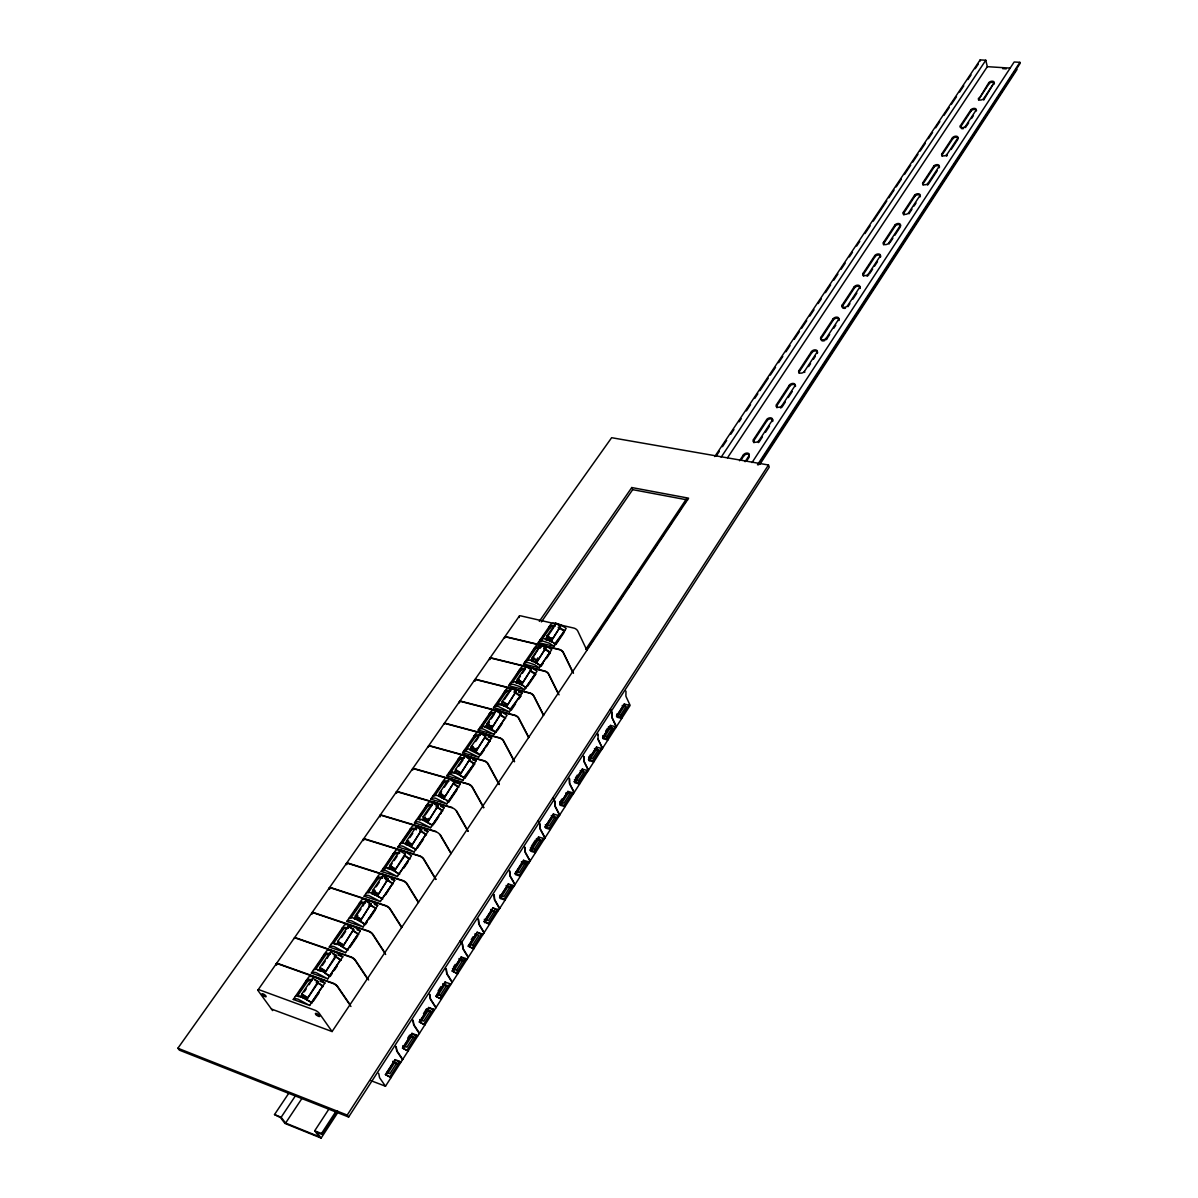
<?xml version="1.0" encoding="UTF-8"?>
<svg xmlns="http://www.w3.org/2000/svg" width="1198" height="1198" viewBox="0 0 1198 1198"><rect width="100%" height="100%" fill="white"/><g stroke="black" fill="none" stroke-linecap="round" stroke-linejoin="round"><path stroke-width="1.5" d="M341.16 945.866A12.534 4.148 34.2 0 1 342.703 946.675L353.695 929.319L348.333 925.979L337.821 941.329L337.237 943.665L338.21 944.608M342.748 946.705L353.695 929.319M360.284 921.022L371.081 903.831L365.764 900.537L355.417 915.646L354.788 918.027L355.746 918.971A12.444 4.253 34.2 0 1 360.239 920.992L371.081 903.831M369.583 904.879L369.912 903.621L366.693 901.63M377.535 895.745L388.212 878.733L382.926 875.468L372.743 890.354L372.084 892.78L373.027 893.723A12.354 4.358 34.2 0 1 377.49 895.715L388.212 878.733M409.701 845.518A12.16 4.567 34.2 0 1 411.214 846.282L421.696 829.69L416.485 826.485L406.601 840.921L405.867 843.422L406.796 844.365A12.16 4.567 34.2 0 1 408.219 844.875M411.258 846.312L421.696 829.69M426.788 821.124L427.177 819.791L424.032 817.86L423.463 819.731L426.788 821.124L428.629 818.429M438.064 805.715L427.701 822.128L438.064 805.715L432.882 802.54L423.149 816.751L422.954 820.166M454.177 782.114L443.934 798.347L454.177 782.114L449.04 778.97L439.456 792.971L439.202 796.415M470.065 758.843L459.927 774.911L470.065 758.843L464.959 755.728L455.51 769.52L454.671 772.156L455.569 773.084M474.812 750.802L475.247 749.409L472.177 747.537L471.533 749.484L474.812 750.802L476.564 748.226M475.741 751.835L485.714 735.931L480.638 732.847L471.323 746.429L470.455 749.094L471.338 750.038A11.8 4.927 34.2 0 1 475.681 751.82L485.714 735.931M487.751 724.775L487.092 726.752L490.356 728.055L490.806 726.647L487.751 724.775L489.488 722.244M491.255 729.088L501.123 713.349L496.092 710.279L486.912 723.682L486.014 726.377L486.882 727.306A11.725 5.017 34.2 0 1 491.21 729.058L501.123 713.349M514.676 692.429L515.155 690.991M318.069 981.491L306.868 999.312L317.665 983.468L318.069 981.491L312.633 978.107L301.776 993.936L301.282 996.182L302.27 997.125A12.744 3.908 34.1 0 1 306.808 999.282M521.639 684.567L531.298 669.143L526.326 666.148L517.416 679.161L516.458 681.917L517.311 682.845A11.546 5.166 34.2 0 1 521.594 684.537L531.298 669.143M546.063 647.519L536.464 662.749L546.063 647.519L541.122 644.554L532.331 657.373L531.358 660.158L532.197 661.101A11.471 5.241 34.2 0 1 533.574 661.506M336.009 955.195L324.943 972.806L335.59 957.217L336.009 955.195L330.618 951.841L319.941 967.43L319.402 969.721L320.375 970.665A12.639 4.028 34.2 0 1 321.828 971.234M550.301 640.271L550.81 638.804L547.83 637.007L547.097 639.073L550.301 640.271L551.934 637.875M560.619 626.21L551.125 641.274L560.619 626.21L555.707 623.26L547.037 635.898L546.033 638.714L546.872 639.657M347.959 928.345L348.333 925.979M355.896 918.477L356.36 916.74L359.58 918.731L359.265 919.989L355.896 918.477L357.843 915.616M365.764 900.537L363.054 905.958M373.177 893.214L373.671 891.447L376.876 893.423L376.546 894.696L373.177 893.214L375.109 890.414M382.252 877.924L382.926 875.468M391.461 869.374A12.25 4.463 34.2 0 0 390.039 868.85L389.095 867.906L389.799 865.435L399.833 850.79L405.089 854.024L404.52 856.196L394.531 870.841L405.089 854.024M399.114 853.29L399.833 850.79M406.961 843.856L407.5 842.014L410.659 843.961L410.3 845.279L406.961 843.856L408.832 841.131M416.485 826.485L416.305 829.87M436.521 806.763L436.896 805.565L433.766 803.648M439.726 795.966L440.325 794.064L443.44 795.981L443.035 797.329L439.726 795.966L441.538 793.316M448.217 781.575L449.04 778.97M463.851 758.079L464.959 755.728M480.638 732.847L479.799 735.692M516.323 691.081L506.514 706.64L516.323 691.081L511.321 688.056L502.276 701.249L501.348 703.975L502.217 704.918A11.636 5.091 34.2 0 1 505.047 705.922M511.321 688.056L510.153 690.542M517.521 682.276L518.225 680.254L521.25 682.081L520.756 683.534L517.521 682.276L519.198 679.82M541.122 644.554L531.358 660.158M537.797 657.852L535.641 661.745L530.145 660.203A12.789 5.84 34.2 0 0 525.218 661.566L525.518 662.15M544.431 648.762L544.895 647.459L541.915 645.647L540.253 648.058M554.674 626.09L555.707 623.26M390.219 1076.373L399.833 1061.413L395.041 1059.631L385.412 1074.561L390.997 1077.511L385.412 1074.561M407.275 1049.837L416.739 1035.102L411.962 1033.365L402.483 1048.07L408.039 1050.975L402.483 1048.07M424.077 1023.706L433.391 1009.195L428.629 1007.518L419.3 1021.984L424.826 1024.859L419.3 1021.984M440.609 997.964L449.804 983.693L445.042 982.046L435.847 996.302L441.358 999.132L435.847 996.302M456.902 972.626L465.947 958.55L461.2 956.962L452.155 971.009L457.621 973.794L452.155 971.009M472.955 947.663L481.866 933.796L477.133 932.254L468.208 946.091L473.659 948.831L468.208 946.091M488.769 923.074L497.544 909.417L492.827 907.919L484.037 921.547L489.458 924.242L484.037 921.547M504.343 898.844L512.984 885.382L508.281 883.929L499.626 897.362L500.3 898.545L505.017 900.027L504.343 898.844L499.626 897.362M519.692 874.974L528.213 861.706L523.511 860.299L514.99 873.537L515.649 874.72L520.351 876.157L519.692 874.974L514.99 873.537M534.802 851.449L543.203 838.375L538.531 836.998L530.13 850.041L530.774 851.239L535.461 852.632L534.802 851.449L530.13 850.041M549.717 828.252L557.998 815.374L553.326 814.041L545.045 826.905L545.674 828.103L550.346 829.45L549.717 828.252L545.045 826.905M564.408 805.4L572.569 792.702L567.912 791.414L559.751 804.083L560.365 805.296L565.022 806.598L564.408 805.4L559.751 804.083M578.889 782.878L586.93 770.359L582.288 769.101L574.246 781.605L574.86 782.803L579.503 784.076L578.889 782.878L574.246 781.605M593.16 760.67L601.096 748.331L596.469 747.103L588.532 759.427L589.131 760.64L593.759 761.868L593.16 760.67L588.532 759.427M607.236 738.762L615.053 726.602L610.456 725.419L602.624 737.564L603.208 738.777L607.82 739.975L607.236 738.762L602.624 737.564M621.118 717.168L628.83 705.173L624.233 704.035L616.521 716.015L617.09 717.228L621.687 718.396L621.118 717.168L616.521 716.015M370.766 1080.611L385.486 1086.227L630.133 705.352L626.165 696.817A5.241 2.441 33 0 1 625.895 695.709L625.97 691.74A3.579 1.677 33.2 0 0 625.82 691.051M407.739 1038.097L409.686 1035.072M423.493 1013.658L426.368 1009.195L430.456 1010.648L423.748 1021.085L419.659 1019.618L420.408 1020.771L421.367 1021.115L428.075 1010.693M438.079 991.045L440.924 986.643M453.413 967.265L455.27 964.39M471.278 939.576L473.105 936.731M531.373 846.372L535.416 840.112M559.96 802.046L563.959 803.169L569.829 794.034L565.845 792.926L566.459 794.124L560.589 803.244L559.96 802.046L561.922 799.006M575.414 778.086L577.346 775.091M590.24 758.903L588.727 757.45L590.629 754.5M605.619 731.259L607.506 728.339M386.595 1073.228L393.513 1062.491L392.734 1061.353L396.852 1062.881L389.919 1073.648L386.774 1072.465M420.408 1020.771L427.117 1010.348L426.368 1009.195M436.926 995.134L443.545 984.876L442.811 983.708L447.618 986.283L443.545 984.876M453.203 969.886L459.718 959.778L458.999 958.61L463.057 959.972L456.543 970.095L457.262 971.264M469.227 945.012L475.651 935.054L474.947 933.886L479.005 935.204L472.581 945.177L473.285 946.345M485.969 920.813L485.025 920.513L491.345 910.705L490.656 909.522L495.388 911.978L491.345 910.705M507.742 886.984L501.513 896.658L500.584 896.359L506.814 886.7L506.14 885.517L510.842 887.943L506.814 886.7M522.043 863.054L526.072 864.267L525.413 863.069L521.385 861.856L522.043 863.054L515.904 872.578L516.847 872.863L522.987 863.339M531.014 849.127L537.063 839.738L536.419 838.555L540.433 839.723L541.077 840.921L537.063 839.738M545.914 826.021L551.874 816.766L555.872 817.92M576.028 779.299L580.85 771.812L580.251 770.599L584.22 771.677L578.424 780.677L579.038 781.89M589.326 758.663L595.032 749.798L599 750.846M603.388 736.83L609.018 728.099L608.434 726.886L612.388 727.89L612.972 729.103L611.085 732.023M621.193 716.314L620.624 715.086L626.18 706.461L622.241 705.472L622.81 706.7L617.255 715.311L618.183 715.55L624.802 705.248L624.233 704.035M387.553 1073.603L394.471 1062.851M404.58 1047.157L411.408 1036.57M437.884 995.463L444.488 985.205M454.147 970.2L461.919 958.13L461.2 956.962M470.17 945.327L476.594 935.368L475.651 935.054M484.726 922.73L492.288 911.004M531.957 849.412L538.007 840.023M546.842 826.291L552.802 817.036M560.365 805.296L567.388 794.394L566.459 794.124M575.983 781.051L582.902 770.314L582.288 769.101M589.131 760.64L595.96 750.038M604.316 737.07L609.947 728.324M441.014 996.556L440.265 995.388L446.884 985.115M494.699 910.809L488.38 920.633L484.321 919.33L485.025 920.513M510.168 886.76L503.939 896.448L499.895 895.176L500.584 896.359M525.413 863.069L519.273 872.608L516.188 871.68M535.027 850.325L534.383 849.127L540.433 839.723M607.341 737.863L606.757 736.65L612.388 727.89M348.618 1117.03L769.251 467.175L768.472 465.004L611.639 437.704L177.873 1048.235L179.386 1050.152L348.618 1117.03L347.21 1115.068L177.873 1048.235M347.21 1115.068L768.472 465.004M337.522 1110.95L322.202 1134.476L321.498 1133.533L335.784 1111.609M757.48 464.809L1019.902 62.326L1014.167 61.982L752 462.593M758.529 464.839L1020.127 63.374L1019.902 62.326M289.077 1092.801L274.507 1114.574L280.527 1117.644L284.974 1123.454L321.139 1138.1L337.462 1113.032M759.876 464.375L1017.012 69.544M274.507 1114.574L281.141 1117.255L285.603 1123.065L319.087 1136.632L314.7 1130.792L329.031 1108.884M745.081 461.709L748.945 455.854A3.25 2.126 -20.4 0 0 747.642 453.129A3.25 2.126 -20.4 0 0 743.404 454.896L739.54 460.751M753.497 439.591A3.235 2.096 -20 0 0 754.8 442.257A3.235 2.096 -20 0 0 759.008 440.52L772.171 420.483A3.205 2.067 -19.7 0 0 770.853 417.862A3.205 2.067 -19.7 0 0 766.675 419.599L753.497 439.591L753.871 440.609A3.235 2.096 -20 0 0 753.991 442.751M776.514 404.669A3.19 2.052 -19.4 0 0 777.831 407.26A3.19 2.052 -19.4 0 0 781.995 405.538L794.828 386.011A3.175 2.022 -19 0 0 793.495 383.465A3.175 2.022 -19 0 0 789.362 385.172L776.514 404.669L776.873 405.703A3.19 2.052 -19.4 0 0 777.008 407.784M798.961 370.616A3.16 1.992 -18.8 0 0 800.309 373.117A3.16 1.992 -18.8 0 0 804.412 371.425L816.931 352.362A3.13 1.962 -18.4 0 0 815.583 349.906A3.13 1.962 -18.4 0 0 811.51 351.598L798.961 370.616L799.321 371.65A3.16 1.992 -18.8 0 0 799.126 373.252M820.87 337.387A3.115 1.947 -18.2 0 0 822.232 339.813A3.115 1.947 -18.2 0 0 826.291 338.136L838.495 319.552A3.1 1.917 -17.9 0 0 837.132 317.171A3.1 1.917 -17.9 0 0 833.104 318.833L820.87 337.387L821.199 338.42A3.115 1.947 -18.2 0 0 820.885 339.498M859.55 287.505L847.63 305.655A3.085 1.887 -17.7 0 1 843.617 307.317A3.085 1.887 -17.7 0 1 842.254 304.966L854.189 286.846A3.07 1.872 -17.4 0 1 858.172 285.199A3.07 1.872 -17.4 0 1 859.55 287.505L859.865 288.538M863.114 273.309A3.055 1.842 -17.2 0 0 864.507 275.585A3.055 1.842 -17.2 0 0 868.46 273.953L880.111 256.222A3.04 1.827 -17 0 0 878.718 253.991A3.04 1.827 -17 0 0 874.78 255.623L863.114 273.309L863.429 274.342A3.055 1.842 -17.2 0 0 863.653 276.199M883.495 242.4A3.025 1.797 -16.8 0 0 884.888 244.602A3.025 1.797 -16.8 0 0 888.811 242.984L900.177 225.688A2.995 1.782 -16.6 0 0 898.77 223.517A2.995 1.782 -16.6 0 0 894.891 225.119L883.495 242.4L883.795 243.434A3.025 1.797 -16.8 0 0 883.675 244.871M903.397 212.211A2.995 1.752 -16.4 0 0 904.804 214.352A2.995 1.752 -16.4 0 0 908.683 212.75L919.779 195.843A2.965 1.737 -16.2 0 0 918.372 193.747A2.965 1.737 -16.2 0 0 914.538 195.334L903.397 212.211L903.696 213.244A2.98 1.752 -16.4 0 0 903.936 214.996M922.849 182.71A2.965 1.722 -16.1 0 0 924.272 184.777A2.965 1.722 -16.1 0 0 928.091 183.204L938.947 166.687A2.935 1.692 -15.9 0 0 937.525 164.65A2.935 1.692 -15.9 0 0 933.721 166.208L922.849 182.71L923.134 183.743A2.95 1.722 -16.1 0 0 923.044 185.106M941.853 153.883A2.935 1.677 -15.8 0 0 943.29 155.89A2.935 1.677 -15.8 0 0 947.064 154.332L957.681 138.174A2.905 1.647 -15.6 0 0 956.244 136.213A2.905 1.647 -15.6 0 0 952.485 137.755L941.853 153.883L942.122 154.901A2.935 1.677 -15.8 0 0 942.062 156.234M960.437 125.7A2.905 1.632 -15.5 0 0 961.874 127.647A2.905 1.632 -15.5 0 0 965.603 126.104L975.981 110.306A2.89 1.617 -15.3 0 0 974.543 108.404A2.89 1.617 -15.3 0 0 970.829 109.931L960.437 125.7L960.691 126.718A2.905 1.632 -15.5 0 0 960.467 127.617M978.601 98.146A2.875 1.602 -15.2 0 0 980.054 100.033A2.875 1.602 -15.2 0 0 983.738 98.506L993.891 83.066A2.86 1.572 -15.1 0 0 992.438 81.209A2.86 1.572 -15.1 0 0 988.769 82.722L978.856 99.164A2.875 1.602 -15.2 0 0 978.631 100.048M746.429 461.275L749.319 456.872L748.945 455.854M762.422 436.911L759.382 441.538L759.008 440.52M765.462 432.298L769.505 426.129M785.319 402.049L782.354 406.556L781.995 405.538M788.269 397.541L792.222 391.536M808.605 366.588L810.537 363.653M813.427 359.25L815.344 356.33M826.171 339.678A3.115 1.947 -18.2 0 0 826.62 339.169L829.675 334.512M833.733 328.327L835.77 325.227M847.944 306.688L849.936 303.663M852.916 299.126L856.884 293.076M869.733 273.503L872.653 269.071M874.585 266.121L877.49 261.688M890.054 242.58L892.884 238.252M894.786 235.362L900.462 226.707M911.992 209.171L908.968 213.783L908.683 212.75M914.014 206.086L916.021 203.016M937.24 170.715L928.36 184.237L928.091 183.204M951.182 149.48L957.936 139.208M966.801 125.7L968.688 122.825M971.518 118.512L973.405 115.637M983.618 99.973A2.875 1.602 -15.2 0 0 983.992 99.524L993.891 83.066M740.888 460.302L743.793 455.914A3.25 2.126 -20.4 0 1 749.199 454.701M753.871 440.609L767.049 420.618A3.205 2.067 -19.7 0 1 770.853 418.851A3.205 2.067 -19.7 0 1 772.815 420.932M776.873 405.703L789.722 386.205A3.175 2.022 -19 0 1 793.48 384.453A3.175 2.022 -19 0 1 795.457 386.46M799.321 371.65L811.84 352.631A3.13 1.962 -18.4 0 1 815.928 350.939A3.13 1.962 -18.4 0 1 817.276 353.395L816.931 352.362M821.199 338.42L833.434 319.866A3.1 1.917 -17.9 0 1 837.462 318.189A3.1 1.917 -17.9 0 1 838.825 320.57L838.495 319.552M842.419 307.512A3.085 1.902 -17.7 0 1 842.568 305.999L854.503 287.879A3.07 1.872 -17.4 0 1 858.127 286.202A3.07 1.872 -17.4 0 1 860.104 288.014M863.429 274.342L875.079 256.642A3.025 1.827 -17 0 1 878.658 254.994A3.025 1.827 -17 0 1 880.65 256.746M883.795 243.434L895.176 226.152A2.995 1.782 -16.6 0 1 898.335 224.535A2.995 1.782 -16.6 0 1 900.731 225.733M903.696 213.244L914.808 196.352A2.965 1.737 -16.2 0 1 918.656 194.765A2.965 1.737 -16.2 0 1 920.064 196.861L919.779 195.843M923.134 183.743L934.006 167.241A2.935 1.692 -15.9 0 1 937.794 165.668A2.935 1.692 -15.9 0 1 939.217 167.705L938.947 166.687M942.122 154.901L952.754 138.773A2.905 1.647 -15.6 0 1 955.794 137.231A2.905 1.647 -15.6 0 1 958.16 138.294M960.691 126.718L971.084 110.95A2.89 1.617 -15.3 0 1 974.453 109.422A2.89 1.617 -15.3 0 1 976.445 110.89M978.856 99.164L989.009 83.74A2.86 1.572 -15.1 0 1 992.678 82.228A2.86 1.572 -15.1 0 1 994.13 84.085M285.603 1123.065L302.151 1098.147M727.53 457.756L987.317 66.669L985.789 60.244L980.159 59.9L714.757 456.573M281.141 1117.255L295.666 1095.451M721.151 457.202L985.789 60.244M585.702 649.466L686.664 498.563M588.293 647.324L593.504 639.552M596.619 634.88L600.782 628.665M604.945 622.436L608.06 617.779M612.223 611.549L615.338 606.892M620.534 599.105L622.616 595.99M627.827 588.218L631.975 582.003M636.138 575.774L639.268 571.117M651.742 552.443L656.938 544.671M660.068 539.999L664.216 533.784M667.346 529.112L671.509 522.897M675.657 516.667L680.868 508.895M683.983 504.223L686.065 501.123M716.224 456.004L719.354 451.346M722.469 446.674L726.632 440.46M730.795 434.23L733.91 429.573M739.106 421.786L741.188 418.686M746.384 410.899L750.547 404.684M754.71 398.455L757.825 393.798M759.906 390.683L768.232 378.239M770.314 375.124L775.51 367.352M778.625 362.68L782.788 356.465M785.918 351.793L790.066 345.578M794.229 339.348L799.44 331.576M801.507 328.462L806.718 320.69M809.833 316.017L813.996 309.803M818.159 303.573L821.274 298.916M825.437 292.686L830.633 284.914M833.763 280.242L837.911 274.028M841.041 269.355L845.204 263.141M849.352 256.911L852.482 252.254M856.645 246.024L859.76 241.367M864.956 233.58L870.167 225.808M873.282 221.136L886.805 200.92M888.886 197.805L894.082 190.033M896.164 186.918L901.36 179.146M904.49 174.474L910.72 165.144M912.801 162.03L917.997 154.257M920.079 151.143L925.29 143.371M928.405 138.698L932.568 132.484M935.683 127.812L939.846 121.597M944.009 115.367L949.205 107.595M951.287 104.481L956.483 96.709M959.613 92.036L963.761 85.822M967.924 79.592L971.054 74.935M975.202 68.705L978.332 64.048M271.452 1009.045L332.071 1031.538L688.61 498.173L631.78 487.541L539.31 621.388M311.315 1002.711L322.517 986.268L323.295 986.553M335.695 956.318L341.175 960.272L340.397 959.987L329.375 976.175L324.703 973.061M347.15 950.059L357.992 934.126L358.771 934.395L353.35 930.457M385.801 894.651L392.794 883.255L381.863 899.039L380.769 898.23L382.641 899.294M395.819 871.979L398.829 874.106L409.177 858.891L409.956 859.131L404.669 855.267M416.545 848.049L425.724 834.572L426.503 834.796L421.262 830.963M431.984 825.377L442.466 810.252L440.789 813.786M446.719 800.444L448.187 801.552L458.085 787.011L458.849 787.236L453.698 783.447M474.678 763.98L472.866 762.976L474.348 763.396L463.431 777.891L464.929 778.311L474.678 763.98L469.556 760.206M469.856 749.993L479.889 754.98L489.937 740.469L486.418 746.713M484.202 727.171A11.725 5.017 34.2 0 1 485.4 727.276L495.388 732.188L505.301 717.887L500.569 714.757M514.122 691.74A12.908 5.72 34.2 0 1 515.754 692.534L520.441 695.634L509.944 709.56L511.426 709.95L515.559 703.84M530.699 670.61L535.371 673.695L525.712 687.622L521.489 684.118L515.245 681.947A12.879 5.765 34.2 0 0 510.333 683.249L510.633 683.833M537.737 663.812L540.553 665.818L550.077 652.071L545.449 649.016A12.729 5.885 34.2 0 0 543.832 648.253M554.464 644.15L564.587 630.762L559.975 627.722A12.639 5.975 34.2 0 0 558.373 626.958M309.668 1005.451L324.928 983.019L319.806 979.605A14.121 4.463 34.1 0 0 314.76 977.239L313.277 976.774A14.121 4.463 34.1 0 0 308.575 977.179L293.27 999.461L309.668 1005.451L297.943 999.132A14.211 4.343 34.1 0 0 293.27 999.461M327.758 978.856L342.793 956.768L337.701 953.383A14.002 4.582 34.2 0 0 332.67 951.077L331.187 950.613A14.002 4.582 34.2 0 0 326.47 951.107L311.405 973.046L327.758 978.856L316.107 972.626A14.106 4.478 34.1 0 0 311.405 973.046M345.563 952.68L360.358 930.936L355.312 927.581A13.897 4.702 34.2 0 0 350.31 925.305L348.828 924.871A13.897 4.702 34.2 0 0 344.081 925.455L329.255 947.049L345.563 952.68L333.972 946.54A13.987 4.612 34.2 0 0 329.255 947.049M363.099 926.908L377.669 905.508L372.653 902.169A13.792 4.822 34.2 0 0 367.666 899.938L366.184 899.533A13.792 4.822 34.2 0 0 361.422 900.177L346.821 921.457L363.099 926.908L351.568 920.858A13.882 4.732 34.2 0 0 346.821 921.457M380.365 901.54L394.696 880.47L389.724 877.161A13.687 4.942 34.2 0 0 384.768 874.974L383.285 874.57A13.687 4.942 34.2 0 0 378.508 875.304L364.132 896.239L380.365 901.54L368.894 895.58A13.777 4.852 34.2 0 0 364.132 896.239M397.362 876.562L411.483 855.806L406.541 852.527A13.582 5.062 34.2 0 0 401.6 850.37L400.132 849.996A13.582 5.062 34.2 0 0 395.325 850.805L381.174 871.425L397.362 876.562L385.951 870.676A13.672 4.957 34.2 0 0 381.174 871.425M414.104 851.958L428 831.517L423.104 828.267A13.478 5.166 34.2 0 0 418.192 826.156L416.709 825.781A13.478 5.166 34.2 0 0 411.887 826.665L397.946 846.986L414.104 851.958L402.753 846.162A13.567 5.077 34.2 0 0 397.946 846.986M430.576 827.728L444.278 807.587L439.411 804.367A13.373 5.271 34.2 0 0 434.53 802.286L433.047 801.941A13.373 5.271 34.2 0 0 428.21 802.885L414.478 822.906L430.576 827.728L419.3 822.008A13.463 5.181 34.2 0 0 414.478 822.906M446.824 803.858L460.317 784.016L455.48 780.811A13.283 5.361 34.2 0 0 450.613 778.79L449.145 778.445A13.283 5.361 34.2 0 0 444.293 779.464L430.756 799.186L446.824 803.858L435.593 798.212A13.358 5.286 34.2 0 0 430.756 799.186M462.817 780.347L476.115 760.805L471.323 757.63A13.178 5.466 34.2 0 0 466.471 755.624L465.004 755.294A13.178 5.466 34.2 0 0 460.122 756.387L446.794 775.81L462.817 780.347L451.661 774.777A13.268 5.391 34.2 0 0 446.794 775.81M478.571 757.181L491.674 737.923L486.912 734.763A13.088 5.556 34.2 0 0 482.09 732.817L480.623 732.487A13.088 5.556 34.2 0 0 475.741 733.655L462.593 752.793L478.571 757.181L467.475 751.685A13.163 5.481 34.2 0 0 462.593 752.793M494.1 734.359L507.009 715.371L502.291 712.241A12.998 5.646 34.2 0 0 497.484 710.324L496.017 710.025A12.998 5.646 34.2 0 0 491.12 711.238L478.167 730.106L494.1 734.359L483.064 728.938A13.073 5.571 34.2 0 0 478.167 730.106M509.405 711.867L522.133 693.163L517.446 690.048A12.893 5.735 34.2 0 0 512.654 688.161L511.202 687.877A12.893 5.735 34.2 0 0 506.275 689.149L493.516 707.748L509.405 711.867L498.428 706.521A12.983 5.661 34.2 0 0 493.516 707.748M524.484 689.689L537.033 671.254L532.376 668.17A12.804 5.825 34.2 0 0 527.599 666.313L526.147 666.043A12.804 5.825 34.2 0 0 521.22 667.376L508.641 685.705L524.484 689.689L519.797 686.589L513.568 684.417A12.879 5.75 34.2 0 0 508.641 685.705M539.355 667.84L551.724 649.66L547.097 646.606A12.714 5.9 34.2 0 0 542.35 644.779L540.897 644.524A12.714 5.9 34.2 0 0 535.955 645.917L523.556 663.991L539.355 667.84L534.697 664.755L528.483 662.629A12.789 5.84 34.2 0 0 523.556 663.991M554.015 646.306L566.205 628.381L561.607 625.341A12.624 5.975 34.2 0 0 556.875 623.559L555.438 623.304A12.624 5.975 34.2 0 0 550.481 624.757L538.261 642.562L554.015 646.306L549.388 643.251L543.203 641.155A12.699 5.915 34.2 0 0 538.261 642.562M313.127 1001.513L319.237 992.543M332.16 973.525L330.169 976.46L324.658 972.491L318.129 969.676A14.091 4.492 34.2 0 0 313.427 970.11M334.167 970.575L337.177 966.157M349.906 947.438L357.783 935.848M367.367 921.756L365.42 924.616L360.014 920.693L353.53 917.997A13.867 4.747 34.2 0 0 348.783 918.596M369.313 918.911L375.124 910.345M403.741 868.265L407.889 862.171M417.323 848.289L423.448 839.304M433.766 824.134L438.782 816.751M447.468 801.342L448.965 801.776L456.872 790.141M481.611 753.767L484.486 749.529M497.2 730.855L502.456 723.128M518.674 699.273L520.741 696.233L518.974 695.259L520.741 696.233M527.494 686.304L535.671 674.294L533.904 673.336L535.671 674.294M543.323 663.033L541.301 665.998L533.14 660.937M546.348 658.601L550.376 652.67L548.609 651.727L550.376 652.67M563.869 632.814L555.932 644.494L551.02 640.84L544.835 638.774A12.684 5.915 34.2 0 0 539.894 640.181L540.193 640.78M490.356 728.055L492.079 725.509M298.781 992.573L301.836 988.125M303.888 985.145L306.553 980.129A14.136 4.448 34.1 0 1 311.24 979.739L312.304 980.069M316.826 966.277L319.836 961.889M321.843 958.969L324.478 954.027A14.017 4.567 34.2 0 1 329.18 953.533L330.244 953.863M333.598 941.838L341.505 930.322M354.024 912.082L356.944 907.829M369.583 889.395L373.791 883.255M387.568 863.189L393.453 853.53A13.597 5.047 34.2 0 1 398.245 852.736L399.728 853.126M403.232 840.367L409.372 831.427M418.671 817.86L421.696 813.457M423.703 810.522L425.724 807.587M436.866 791.339L440.834 785.559M482.33 725.09L487.601 717.407M497.619 702.807L500.734 698.269M502.816 695.244L504.583 691.62A12.908 5.72 34.2 0 1 509.494 690.347L510.962 690.632M515.754 676.376L519.558 669.817A12.819 5.81 34.2 0 1 524.484 668.484L525.518 668.679M531.583 653.329L534.308 648.313A12.729 5.885 34.2 0 1 539.25 646.92L540.702 647.19M542.185 637.875L545.165 633.517M297.523 995.838L308.186 980.548A12.684 3.983 34.1 0 1 311.959 980.593M315.598 969.481L326.111 954.417A12.579 4.103 34.2 0 1 329.899 954.402M333.388 943.545L343.766 928.69A12.489 4.208 34.2 0 1 347.555 928.615M350.909 918.012L361.137 903.367A12.384 4.328 34.2 0 1 364.941 903.232M368.25 892.72L378.239 878.419A12.294 4.433 34.2 0 1 382.057 878.224M401.959 843.572L411.678 829.66A12.1 4.627 34.2 0 1 415.511 829.36M418.431 819.552L428.015 805.835A12.01 4.717 34.2 0 1 431.864 805.475M434.664 795.891L444.129 782.354A11.92 4.807 34.2 0 1 447.977 781.95M449.669 774.013L459.987 759.218A11.845 4.897 34.2 0 1 462.653 758.634M465.438 751.026L475.621 736.426A11.755 4.972 34.2 0 1 478.287 735.797M480.982 728.369L491.03 713.963A11.666 5.062 34.2 0 1 493.711 713.304M497.335 704.529L506.215 691.83A11.576 5.136 34.2 0 1 510.093 691.231M512.415 682.531L521.175 669.996A11.501 5.211 34.2 0 1 525.068 669.368M527.285 660.862L535.94 648.492A11.426 5.286 34.2 0 1 539.819 647.804M554.375 626.554A11.336 5.361 34.2 0 0 550.481 627.288L540.942 640.945L539.894 640.181M304.232 991.869L306.194 988.994M309.144 984.681L311.75 980.084M322.307 965.468L325.212 961.23M327.144 958.4L329.72 953.908M341.43 937.54L345.623 931.415M354.788 918.027L360.987 908.968M372.084 892.78L374.105 889.8M376.142 886.834L379.197 882.372M389.095 867.906L392.105 863.518M394.112 860.598L397.107 856.211M405.867 843.422L407.844 840.547M409.806 837.657L412.771 833.344M425.29 815.044L432.089 805.116M438.648 795.547L441.523 791.354M444.383 787.161L447.258 782.968M458.864 766.031L463.057 759.906M470.455 749.094L472.521 746.069M475.621 741.547L478.721 737.025M486.014 726.377L489.069 721.915M491.105 718.935L494.16 714.487M504.358 699.587L509.375 692.264M516.458 681.917L520.411 676.136M522.388 673.246L525.353 668.918M546.033 638.714L553.716 627.497M423.463 819.731L425.305 817.036M471.533 749.484L473.285 746.908M487.092 726.752L488.814 724.221M534.068 658.091L532.406 660.517L533.14 658.481L536.135 660.293M547.097 639.073L548.729 636.677M541.391 621.912L632.679 489.653L631.78 487.541M258.004 989.952L519.168 616.266M496.691 705.637L495.223 705.248A12.968 5.676 34.2 0 1 500.135 704.02L511.112 709.351L509.629 708.976M384.558 869.134L384.708 868.999A12.25 4.463 34.2 0 1 385.397 868.685M555.168 644.314L554.18 643.551M540.553 665.818L539.834 665.639M495.388 732.188L496.152 732.397L491.09 728.669L484.801 726.407A13.058 5.586 34.2 0 0 479.904 727.575M479.889 754.98L480.653 755.189L475.546 751.431L469.242 749.109A13.163 5.496 34.2 0 0 464.36 750.233L464.689 750.817M448.187 801.552L448.965 801.776M398.829 874.106L399.608 874.345M987.317 66.669L1010.318 68.121M1002.621 68.645L1006.215 68.87M555.258 625.925L553.805 625.67A12.639 5.975 34.2 0 0 548.864 627.123L550.316 627.452M545.404 639.657L548.085 640.286M632.679 489.653L687.637 499.97M531.687 661.266L533.409 661.745M515.844 682.83L518.524 683.504M501.692 705.098L500.734 704.903A11.636 5.091 34.2 0 0 497.574 705.083M495.343 712.75L494.31 712.525A12.998 5.646 34.2 0 0 489.398 713.738L490.476 714.532L489.398 713.738M479.919 735.273L478.886 735.033A13.103 5.556 34.2 0 0 473.989 736.186L475.471 736.59M464.27 758.124L463.237 757.885A13.193 5.451 34.2 0 0 458.355 758.963L459.837 759.382M455.045 773.279L454.072 773.054A11.89 4.837 34.2 0 0 451.811 772.935M448.816 781.41L447.348 781.066A13.298 5.361 34.2 0 0 442.496 782.084L443.589 782.878L442.496 782.084M506.11 637.022L540.268 645.123M543.727 645.947L559.301 649.645A3.429 1.602 34.1 0 1 563.165 652.566L572.539 671.898M534.608 648.912L535.776 648.657M432.283 804.846L431.22 804.592A13.388 5.256 34.2 0 0 426.383 805.55L427.866 805.984M519.857 670.401L521.025 670.176M622.81 706.7L623.724 706.925M616.685 714.098L620.624 715.086M518.614 692.264L522.133 693.163M504.897 692.204L506.05 691.995M416.335 828.851L414.867 828.477A13.492 5.151 34.2 0 0 410.045 829.36L411.528 829.81M609.018 728.099L612.972 729.103M602.804 735.617L606.757 736.65M405.283 844.305L408.024 845.144M594.448 748.585L598.401 749.634L592.681 758.514L588.727 757.45M488.14 736.98L491.674 737.923M490.252 741.068L485.175 737.324M389.844 869.134L388.526 868.775A12.25 4.463 34.2 0 0 387.328 868.58M580.85 771.812L581.779 772.051M574.441 779.599L578.424 780.677M382.432 877.64L381.383 877.355A13.702 4.927 34.2 0 0 376.591 878.074L377.729 878.898L376.591 878.074M429.932 746.084L483.872 760.94A3.564 1.483 34.1 0 1 487.9 763.935L499.132 784.585M472.566 759.817L476.115 760.805M570.083 793.046L573.183 793.915L572.569 792.702M371.5 893.633L375.768 895.191M365.315 902.648L364.252 902.349A13.807 4.822 34.2 0 0 359.49 903.007L360.987 903.502M414.029 768.861L468.104 784.196A3.594 1.468 34.1 0 1 472.177 787.206L483.633 807.781M454.97 782.504L460.317 784.016M551.245 815.568L555.243 816.722L549.268 825.976L545.27 824.823M354.219 918.866L355.551 919.255M447.139 800.758L448.636 801.192L437.42 795.562A13.358 5.301 34.2 0 0 432.568 796.535M452.29 807.527L398.065 791.713A3.564 1.393 34.6 0 0 396.613 793.091M440.714 806.539L444.278 807.587M442.796 810.836L437.599 807.033M347.914 928.061L346.851 927.746A13.912 4.702 34.2 0 0 342.119 928.315L343.616 928.824M530.37 847.944L534.383 849.127M432.763 825.602L426.009 821.633M436.057 831.487L381.683 815.164A3.579 1.363 34.6 0 0 380.26 816.512M424.421 830.439L428 831.517M502.037 705.173L504.882 706.176M416.305 849.786L408.728 845.444M510.528 885.607L513.657 886.565L512.984 885.382M393.798 854.114L395.085 853.86A12.205 4.522 34.2 0 1 398.904 853.605M320.18 970.964L318.848 970.545A12.639 4.028 34.2 0 0 317.635 970.29M496.646 910.091L492.827 907.919M391.461 879.437L394.696 880.47M393.154 883.839L387.823 879.946M301.716 997.32L300.728 996.991A12.744 3.908 34.1 0 0 298.482 996.616M374.42 904.445L377.669 905.508M469.466 944.144L472.581 945.177M363.533 923.538L365.061 924.047L363.533 923.538L364.641 924.347L375.318 908.653L376.097 908.923M463.506 958.67L466.666 959.733L465.947 958.55M459.718 959.778L463.776 961.14M357.109 929.843L360.358 930.936M452.485 968.718L456.543 970.095M295.786 938.154L350.834 957.217A3.789 1.243 34.1 0 1 355.147 960.347L367.412 978.751M337.896 955.076L342.793 956.768M324.853 954.581L325.976 954.551M437.135 994.31L440.265 995.388M329.779 975.891L328.641 975.921M427.117 1010.348L431.205 1011.801M320.031 981.267L324.928 983.019M306.943 980.698L308.051 980.668M414.313 1035.102L417.503 1036.255L416.739 1035.102M410.644 1035.416L413.789 1036.57L406.961 1047.157L402.857 1045.659L403.636 1046.797L410.45 1036.225L414.538 1037.708M312.109 1003.011L305.041 998.728M397.407 1061.368L400.611 1062.551L399.833 1061.413M393.513 1062.491L397.631 1064.019M519.213 683.773L522.882 685.615M302.076 997.425L304.232 998.353M314.7 1130.792L321.498 1133.533M322.202 1134.476L316.766 1132.275L321.139 1138.1M441.478 797.524L443.754 798.602M356.989 919.794L363.099 923.209M549.508 640.825L550.96 641.514A11.381 5.316 34.2 0 0 546.707 639.882M534.847 662.299L536.345 663.018M340.951 946.15L346.042 949.25M559.795 628.665L559.751 628.636A11.336 5.361 34.2 0 0 558.313 627.947M551.005 641.544L552.383 642.323M530.639 671.284L534.907 674.1M506.35 706.88L509.225 708.662M500.524 715.416L505.616 718.486M485.13 737.968L489.488 740.858M469.511 760.85L473.899 763.77M459.747 775.166L462.698 776.993M453.668 784.076L458.085 787.011M443.799 798.632L445.252 799.485M404.669 855.881L409.177 858.891M387.643 880.83L387.688 880.859A12.294 4.418 34.2 0 0 386.115 880.051M377.295 895.984L382.282 898.71L370.826 892.765A13.762 4.867 34.2 0 0 366.064 893.438M370.721 905.014L375.738 908.339L370.736 905.613A12.384 4.328 34.2 0 0 369.194 904.804M370.586 905.913L370.541 905.898A12.384 4.313 34.2 0 0 368.999 905.089M353.365 931.056L357.992 934.126M547.037 635.898L551.979 638.863M317.769 982.57L322.906 985.984L317.814 983.139A12.684 3.983 34.1 0 0 316.257 982.3M532.331 657.373L537.303 660.368M527.135 667.256L530.13 669.068M517.416 679.161L522.403 682.171M502.276 701.249L507.308 704.304M496.915 711.387L499.955 713.244M486.912 723.682L491.974 726.752M481.476 733.94L484.546 735.812M471.323 746.429L476.415 749.544M465.812 756.837L468.897 758.723M455.51 769.52L460.631 772.665M439.456 792.971L444.608 796.131M423.149 816.751L428.345 819.956M417.383 827.578L420.528 829.525M406.601 840.921L411.842 844.141M389.799 865.435L395.07 868.7M383.854 876.562L387.044 878.538M372.743 890.354L378.044 893.633M355.417 915.646L360.763 918.956M349.277 927.072L352.512 929.094M337.821 941.329L343.197 944.683M332.67 953.608L334.841 954.956M319.941 967.43L325.362 970.814M314.7 979.874L316.886 981.237M301.776 993.936L307.227 997.35M306.553 980.129L307.721 980.967M324.478 954.027L325.631 954.851M359.49 903.007L360.628 903.831M342.119 928.315L343.272 929.139M398.095 873.881L399.248 873.776L387.853 867.906A13.657 4.972 34.2 0 0 383.061 868.655L384.199 869.478L394.576 854.354L393.453 853.53M410.045 829.36L411.154 830.169M426.383 805.55L427.491 806.344M473.989 736.186L475.082 736.98M458.355 758.963L459.448 759.757M311.72 1002.441L300.009 996.137A14.196 4.358 34.1 0 0 295.322 996.481M519.558 669.817L520.606 670.595M510.333 683.249L511.396 684.028M504.583 691.62L505.646 692.399M340.397 959.987L335.74 956.888A12.579 4.103 34.2 0 0 334.182 956.064M548.864 627.123L549.897 627.887M534.308 648.313L535.356 649.091M392.375 883.585L387.823 880.56A12.294 4.433 34.2 0 0 386.295 879.766M425.724 834.572L421.247 831.592A12.1 4.627 34.2 0 0 419.734 830.813M415.961 849.217L404.625 843.422A13.552 5.091 34.2 0 0 399.818 844.261M442.032 810.612L437.584 807.662A12.01 4.717 34.2 0 0 436.072 806.898M432.418 825.033L421.142 819.312A13.448 5.196 34.2 0 0 416.32 820.226M463.102 777.307L464.599 777.727L453.443 772.171A13.253 5.391 34.2 0 0 448.576 773.219M524.29 686.544L526.476 687.817M519.977 696.038L515.694 693.193A11.576 5.136 34.2 0 0 514.227 692.474M549.612 652.491L545.375 649.69A11.426 5.286 34.2 0 0 543.937 649.002M564.108 631.181L559.915 628.396A11.336 5.361 34.2 0 0 558.463 627.722M272.575 1010.588L258.349 991.016A3.789 1.138 34.5 0 1 259.622 989.937L314.924 1010.199A3.849 1.183 34.1 0 1 319.297 1013.373L332.101 1031.568M385.486 1086.227L379.961 1078.29A5.885 1.767 33.4 0 1 379.481 1077.302L378.838 1073.962A4.013 1.213 33.5 0 0 378.508 1073.288M350.086 1004.658L337.566 986.358A3.819 1.213 34.1 0 0 333.224 983.199L278.056 963.551A3.759 1.168 34.5 0 0 276.753 964.675M350.939 1006.485L337.372 986.658A3.819 1.213 34.1 0 0 333.014 983.498L277.846 963.851A3.759 1.168 34.5 0 0 276.558 964.974M395.041 1059.631L395.819 1060.769M402.723 1059.391L397.317 1051.395A5.84 1.812 33.4 0 1 396.852 1050.406L396.253 1047.007A3.983 1.243 33.5 0 0 395.984 1046.393M402.528 1059.691L397.122 1051.694A5.84 1.812 33.4 0 1 396.658 1050.691L396.074 1047.307A3.983 1.243 33.5 0 0 395.759 1046.618M368.625 979.994L355.342 960.062A3.789 1.258 34.1 0 0 351.029 956.917L295.996 937.869A3.729 1.213 34.5 0 0 294.394 938.513M347.929 950.328L342.478 946.39L335.964 943.635A13.972 4.612 34.2 0 0 331.247 944.159M411.962 1033.365L412.726 1034.518M419.315 1033.56L414.014 1025.503A5.795 1.872 33.4 0 1 413.58 1024.5L413.04 1021.055A3.953 1.273 33.4 0 0 412.726 1020.367M419.51 1033.26L414.209 1025.218A5.795 1.872 33.4 0 1 413.759 1024.215L413.22 1020.771A3.953 1.273 33.4 0 0 412.966 1020.142M384.843 952.68L372.848 934.17A3.759 1.288 34.1 0 0 368.565 931.041L313.651 912.577A3.699 1.243 34.5 0 0 312.154 913.505M385.651 954.506L372.653 934.455A3.759 1.288 34.1 0 0 368.37 931.34L313.457 912.861A3.699 1.243 34.5 0 0 312.124 914.059M428.629 1007.518L434.14 1010.348L433.391 1009.195M436.027 1007.533L430.846 999.432A5.75 1.917 33.3 0 1 430.426 998.413L429.932 994.924A3.923 1.318 33.4 0 0 429.678 994.295M435.847 1007.817L430.666 999.716A5.75 1.917 33.3 0 1 430.232 998.713L429.753 995.209A3.923 1.318 33.4 0 0 429.453 994.52M401.63 927.566L389.874 908.968A3.729 1.318 34.1 0 0 385.636 905.868L330.858 887.943A3.669 1.273 34.5 0 0 329.495 889.186M401.824 927.282L390.069 908.683A3.729 1.318 34.1 0 0 385.831 905.583L331.052 887.673A3.669 1.273 34.5 0 0 329.69 888.901M445.042 982.046L445.776 983.214M449.804 983.693L450.523 984.846M452.32 982.18L447.243 974.049A5.705 1.977 33.3 0 1 446.824 973.016L446.39 969.481A3.894 1.348 33.4 0 0 446.135 968.838M452.125 982.465L447.049 974.333A5.705 1.977 33.3 0 1 446.644 973.3L446.195 969.766A3.894 1.348 33.4 0 0 445.911 969.062M418.342 902.558L406.841 883.869A3.699 1.348 34.1 0 0 402.633 880.785L347.989 863.414A3.639 1.303 34.5 0 0 346.611 864.686M418.536 902.274L407.035 883.585A3.699 1.348 34.1 0 0 402.827 880.5L348.184 863.129A3.639 1.303 34.5 0 0 346.806 864.417M460.272 940.909L462.129 943.994A3.864 1.378 33.4 0 1 462.413 944.698L462.802 948.277A5.661 2.022 33.3 0 0 463.207 949.31L468.178 957.501M468.358 957.217L463.386 949.041A5.661 2.022 33.3 0 1 462.982 948.007L462.593 944.413A3.864 1.378 33.4 0 0 462.353 943.769L460.481 940.685M435.937 879.212L423.733 858.876A3.669 1.378 34.1 0 0 419.57 855.806L365.061 838.974A3.609 1.333 34.6 0 0 363.653 840.277M435.758 879.482L423.553 859.146A3.669 1.378 34.1 0 0 419.375 856.076L364.881 839.244A3.609 1.333 34.6 0 0 363.473 840.547M477.133 932.254L482.569 934.979L481.866 933.796M484.157 932.628L479.275 924.392A5.631 2.067 33.3 0 1 478.901 923.359L478.556 919.735A3.834 1.408 33.4 0 0 478.331 919.076M483.977 932.898L479.11 924.676A5.631 2.067 33.3 0 1 478.721 923.628L478.376 920.004A3.834 1.408 33.4 0 0 478.107 919.285M440.19 834.527L451.212 853.38M451.032 853.65L439.995 834.796A3.639 1.408 34.1 0 0 435.862 831.756L381.503 815.434A3.579 1.363 34.6 0 0 380.08 816.781M499.551 908.653L494.774 900.402A5.586 2.111 33.2 0 1 494.4 899.354L494.1 895.685A3.804 1.438 33.3 0 0 493.846 894.966M497.544 909.417L498.218 910.6M499.716 908.384L494.954 900.117A5.586 2.111 33.2 0 1 494.579 899.069L494.28 895.4A3.804 1.438 33.3 0 0 494.055 894.756M456.393 810.552L468.089 831.068M467.909 831.337L456.198 810.821A3.609 1.438 34.1 0 0 452.11 807.796L397.886 791.983A3.564 1.393 34.6 0 0 396.433 793.361M508.281 883.929L508.955 885.112M515.05 884.513L510.378 876.202A5.541 2.156 33.2 0 1 510.019 875.154L509.779 871.44A3.789 1.468 33.3 0 0 509.569 870.781M514.885 884.768L510.213 876.472A5.541 2.156 33.2 0 1 509.854 875.424L509.599 871.71A3.789 1.468 33.3 0 0 509.36 870.991M483.812 807.527L472.341 786.936A3.594 1.468 34.1 0 0 468.283 783.926L414.209 768.607A3.534 1.423 34.6 0 0 412.741 770.015M523.511 860.299L524.17 861.482L528.857 862.904L528.213 861.706M530.175 860.973L525.593 852.647A5.496 2.186 33.2 0 1 525.248 851.583L525.038 847.825A3.759 1.498 33.3 0 0 524.844 847.166M530.01 861.242L525.428 852.901A5.496 2.186 33.2 0 1 525.083 851.838L524.874 848.094A3.759 1.498 33.3 0 0 524.634 847.36M499.311 784.331L488.08 763.665A3.564 1.483 34.1 0 0 484.052 760.685L430.112 745.845A3.504 1.438 34.6 0 0 428.48 746.998M538.531 836.998L539.175 838.196M545.075 837.776L540.583 829.42A5.466 2.231 33.2 0 1 540.253 828.342L540.088 824.568A3.729 1.527 33.3 0 0 539.894 823.895L538.202 820.735M544.91 838.046L540.418 829.675A5.466 2.231 33.2 0 1 540.088 828.597L539.924 824.823A3.729 1.527 33.3 0 0 539.684 824.089M543.203 838.375L543.847 839.573M514.571 761.464L503.564 740.753A3.534 1.512 34.1 0 0 499.566 737.773L445.791 723.397A3.474 1.468 34.6 0 0 444.024 724.086M514.406 761.733L503.4 741.008A3.534 1.512 34.1 0 0 499.401 738.028L445.611 723.652A3.474 1.468 34.6 0 0 443.844 724.326M553.326 814.041L553.955 815.239M559.751 814.925L555.363 806.524A5.421 2.276 33.1 0 1 555.033 805.445L554.914 801.627A3.699 1.557 33.3 0 0 554.734 800.953L553.072 797.793M559.586 815.179L555.198 806.778A5.421 2.276 33.1 0 1 554.869 805.7L554.749 801.881A3.699 1.557 33.3 0 0 554.524 801.148L552.877 797.988M557.998 815.374L558.627 816.572M528.618 737.594L518.659 718.411A3.504 1.542 34.1 0 0 514.706 715.446L461.065 701.519A3.459 1.483 34.7 0 0 459.403 702.747M528.782 737.339L518.839 718.156A3.504 1.542 34.1 0 0 514.87 715.191L461.23 701.279A3.459 1.483 34.7 0 0 459.583 702.492M567.912 791.414L568.526 792.612M574.231 792.387L569.934 783.956A5.391 2.306 33.1 0 1 569.619 782.878L569.529 779.014A3.669 1.572 33.2 0 0 569.35 778.341M574.067 792.642L569.769 784.211A5.391 2.306 33.1 0 1 569.454 783.118L569.379 779.269A3.669 1.572 33.2 0 0 569.155 778.535M543.637 715.131L533.889 695.888A3.489 1.557 34.1 0 0 529.95 692.953L476.46 679.476A3.429 1.512 34.7 0 0 474.917 681.003M543.473 715.386L533.709 696.143A3.489 1.557 34.1 0 0 529.786 693.193L476.295 679.715A3.429 1.512 34.7 0 0 474.752 681.243M588.503 770.164L584.295 761.703A5.346 2.351 33.1 0 1 583.98 760.625L583.95 756.732M588.353 770.419L584.13 761.958A5.346 2.351 33.1 0 1 583.83 760.865L583.785 756.986A3.654 1.602 33.2 0 0 583.576 756.238M586.93 770.359L587.529 771.572M559.062 694.855L548.714 673.95A3.459 1.587 34.1 0 0 544.82 671.03L491.479 657.972A3.414 1.542 34.7 0 0 489.922 659.529M558.103 693.492L548.549 674.189A3.459 1.587 34.1 0 0 544.656 671.269L491.3 658.211A3.414 1.542 34.7 0 0 489.623 659.484M596.469 747.103L597.068 748.316M601.096 748.331L601.681 749.529M602.579 748.256L598.446 739.78A5.301 2.381 33.1 0 1 598.146 738.687M602.414 748.495L598.281 740.02A5.301 2.381 33.1 0 1 597.997 738.926L598.146 734.763A3.624 1.632 33.2 0 0 597.982 734.075M573.483 673.276L563.33 652.311A3.429 1.602 34.1 0 0 559.466 649.406L506.275 636.782A3.384 1.557 34.7 0 0 504.702 638.369M610.456 725.419L611.04 726.632M610.291 709.396L611.804 712.585A3.594 1.647 33.2 0 1 611.998 713.349L611.968 717.288A5.271 2.411 33 0 0 612.253 718.396L616.296 726.901M616.461 726.662L612.403 718.141A5.271 2.411 33 0 1 612.118 717.048L612.163 713.095A3.594 1.647 33.2 0 0 611.998 712.421L610.471 709.201M615.053 726.602L615.637 727.815M586.915 650.379L577.75 630.987A3.414 1.632 34.1 0 0 573.902 628.096L520.875 615.892A3.354 1.572 34.7 0 0 519.288 617.494M628.83 705.173L629.399 706.401M743.404 454.896L743.793 455.914M766.675 419.599L767.049 420.618M772.171 420.483L772.53 421.516M789.362 385.172L789.722 386.205M804.412 371.425L804.756 372.443M811.51 351.598L811.84 352.631M826.291 338.136L826.62 339.169M833.104 318.833L833.434 319.866M842.254 304.966L842.568 305.999M854.189 286.846L854.503 287.879M868.46 273.953L868.775 274.986M874.78 255.623L875.079 256.642M880.111 256.222L880.41 257.256M888.811 242.984L889.096 244.018M894.891 225.119L895.176 226.152M914.538 195.334L914.808 196.352M933.721 166.208L934.006 167.241M947.064 154.332L947.333 155.351M952.485 137.755L952.754 138.773M965.603 126.104L965.858 127.123A2.905 1.632 -15.5 0 1 965.483 127.572M970.829 109.931L971.084 110.95M983.738 98.506L983.992 99.524M980.159 59.9L980.413 60.933M988.769 82.722L989.009 83.74M541.511 640.361A11.381 5.316 34.2 0 1 542.245 639.942M597.787 734.254A3.624 1.632 33.2 0 1 597.997 735.003M535.012 662.06A11.471 5.241 34.2 0 1 536.464 662.749M481.536 727.815A11.725 5.017 34.2 0 1 482.255 727.426M465.992 750.472A11.8 4.927 34.2 0 1 466.696 750.113M450.208 773.474A11.89 4.837 34.2 0 1 450.927 773.129M440.969 796.97A11.98 4.747 34.2 0 1 443.934 798.347M419.54 820.016A12.07 4.657 34.2 0 1 420.588 820.031M426.189 821.364A12.07 4.657 34.2 0 1 427.701 822.128M384.453 878.329A13.702 4.927 34.2 0 1 386.115 879.062M334.422 944.189A12.549 4.148 34.2 0 1 336.668 944.503M963.581 128.545A2.905 1.632 -15.5 0 1 961.5 128.56M946.929 155.815A2.935 1.677 -15.8 0 1 946.39 156.219M758.918 442.092A3.235 2.096 -20 0 1 758.289 442.586M781.89 407.11A3.19 2.052 -19.4 0 1 780.542 407.964M824.868 340.517A3.115 1.947 -18.2 0 1 823.311 340.876M822.562 340.846A3.115 1.947 -18.2 0 1 821.379 340.382M845.459 308.245A3.085 1.902 -17.7 0 1 842.763 307.901M867.771 275.914A3.055 1.842 -17.2 0 1 867.082 276.274M927.971 184.702A2.95 1.722 -16.1 0 1 927.417 185.106M305.819 998.129L302.39 996.661L302.765 995.029L306.059 997.095L305.819 998.129M323.924 971.623L320.51 970.185L320.914 968.523L324.179 970.56L323.924 971.623M341.744 945.536L338.345 944.129L338.764 942.422L342.029 944.443L341.744 945.536M393.573 869.658L390.204 868.34L390.713 866.543L393.902 868.505L393.573 869.658M459.074 773.743L455.749 772.545L456.363 770.628L459.463 772.515L459.074 773.743M505.706 705.472L502.411 704.349L503.1 702.357L506.14 704.199L505.706 705.472M564.587 630.762L563.12 630.418L564.587 630.762M315.987 1014.616A2.561 0.779 34 0 0 319.656 1016.443A2.561 0.779 34 0 0 317.141 1013.763A2.561 0.779 34 0 0 315.987 1014.616M262.467 994.939A2.516 0.764 34.4 0 0 266.046 996.721A2.516 0.764 34.4 0 0 263.515 994.07A2.516 0.764 34.4 0 0 262.467 994.939"/></g></svg>
